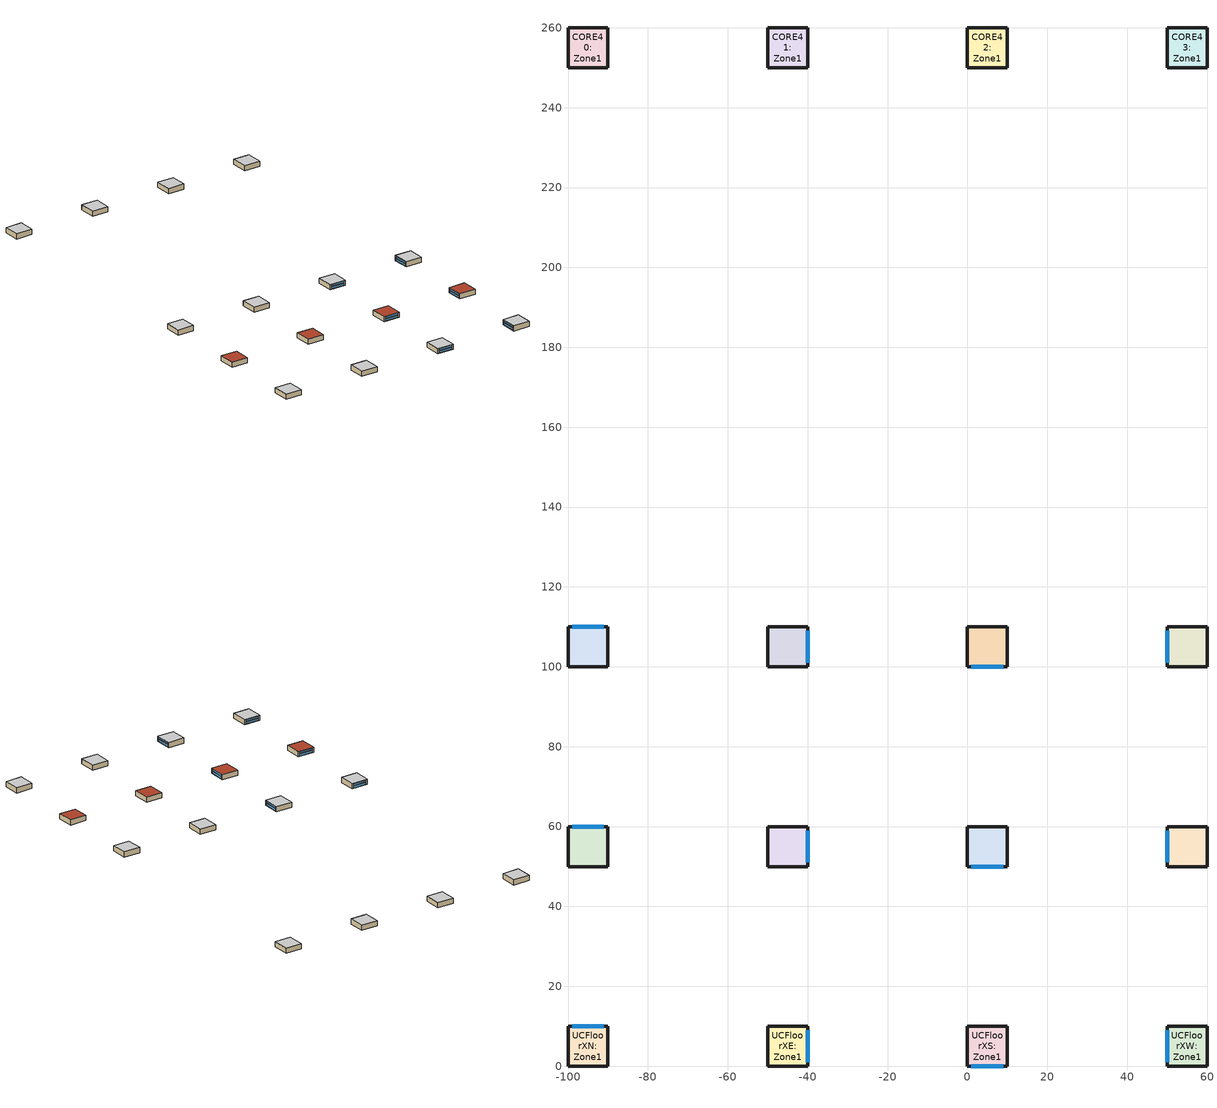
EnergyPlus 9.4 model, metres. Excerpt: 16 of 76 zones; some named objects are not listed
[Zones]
UCFloorXN:Zone1
 floor to CORE28:Zone1 (Baseline Residential - A/B/D: SemiExposed Floor_Reversed_Rev): -90,0 -100,0 -100,10 -90,10 z3
 wall outside (Baseline Residential - A/B: Exterior Wall): -90,0 -90,10 -100,10 -100,0 -90,0 z3:6
 window (Baseline Residential: Exterior Glazing shading=off - 1001): -91,10 -99,10 z4.75:5.75
 window (Baseline Residential: Exterior Glazing shading=schedule - 1002): -91,10 -99,10 z4.5:4.74
 window (Baseline Residential: Exterior Glazing shading=on - 1003): -91,10 -99,10 z3.25:4.5
 ceiling adiabatic (Baseline Residential - Internal Floor_Reversed): -100,0 -90,0 -90,10 -100,10 z6
UCFloorExtRoofXN:Zone1
 floor to CORE4:Zone1 (Baseline Residential - A/B/D: SemiExposed Floor_Reversed_Rev): -90,50 -100,50 -100,60 -90,60 z3
 wall outside (Baseline Residential - A/B: Exterior Wall): -90,50 -90,60 -100,60 -100,50 -90,50 z3:6
 window (Baseline Residential: Exterior Glazing shading=schedule - 1002): -91,60 -99,60 z4.5:4.74
 window (Baseline Residential: Exterior Glazing shading=off - 1004): -91,60 -99,60 z4.75:5.75
 window (Baseline Residential: Exterior Glazing shading=on - 1003): -91,60 -99,60 z3.25:4.5
 roof outside (Baseline Residential - A/B: Exterior Roof): -100,50 -90,50 -90,60 -100,60 z6
UCFloorUCRoofXN:Zone1
 floor to CORE16:Zone1 (Baseline Residential - A/B/D: SemiExposed Floor_Reversed_Rev): -90,100 -100,100 -100,110 -90,110 z3
 wall outside (Baseline Residential - A/B: Exterior Wall): -90,100 -90,110 -100,110 -100,100 -90,100 z3:6
 window (Baseline Residential: Exterior Glazing shading=schedule - 1002): -91,110 -99,110 z4.5:4.74
 window (Baseline Residential: Exterior Glazing shading=off - 1004): -91,110 -99,110 z4.75:5.75
 window (Baseline Residential: Exterior Glazing shading=on - 1003): -91,110 -99,110 z3.25:4.5
 ceiling to CORE36:Zone1 (Baseline Residential - A/B/D: SemiExposed Ceiling): -100,100 -90,100 -90,110 -100,110 z6
CORE40:Zone1
 floor to UCRoofXN:Zone1 (Baseline Residential - A/B/D: SemiExposed Ceiling_Rev): -90,250 -100,250 -100,260 -90,260 z3
 wall outside (Baseline Residential - Unconditioned Exterior Wall): -90,250 -90,260 -100,260 -100,250 -90,250 z3:6
 ceiling adiabatic (Baseline Residential - Internal Floor_Reversed): -100,250 -90,250 -90,260 -100,260 z6
CORE41:Zone1
 floor to UCRoofXE:Zone1 (Baseline Residential - A/B/D: SemiExposed Ceiling_Rev): -40,250 -50,250 -50,260 -40,260 z3
 wall outside (Baseline Residential - Unconditioned Exterior Wall): -40,250 -40,260 -50,260 -50,250 -40,250 z3:6
 ceiling adiabatic (Baseline Residential - Internal Floor_Reversed): -50,250 -40,250 -40,260 -50,260 z6
CORE42:Zone1
 floor to UCRoofXS:Zone1 (Baseline Residential - A/B/D: SemiExposed Ceiling_Rev): 10,250 0,250 0,260 10,260 z3
 wall outside (Baseline Residential - Unconditioned Exterior Wall): 10,250 10,260 0,260 0,250 10,250 z3:6
 ceiling adiabatic (Baseline Residential - Internal Floor_Reversed): 0,250 10,250 10,260 0,260 z6
CORE43:Zone1
 floor to UCRoofXW:Zone1 (Baseline Residential - A/B/D: SemiExposed Ceiling_Rev): 60,250 50,250 50,260 60,260 z3
 wall outside (Baseline Residential - Unconditioned Exterior Wall): 60,250 60,260 50,260 50,250 60,250 z3:6
 ceiling adiabatic (Baseline Residential - Internal Floor_Reversed): 50,250 60,250 60,260 50,260 z6
UCFloorUCRoofXW:Zone1
 floor to CORE19:Zone1 (Baseline Residential - A/B/D: SemiExposed Floor_Reversed_Rev): 60,100 50,100 50,110 60,110 z3
 wall outside (Baseline Residential - A/B: Exterior Wall): 60,100 60,110 50,110 50,100 60,100 z3:6
 window (Baseline Residential: Exterior Glazing shading=off - 1001): 50,109 50,101 z4.75:5.75
 window (Baseline Residential: Exterior Glazing shading=schedule - 1002): 50,109 50,101 z4.5:4.74
 window (Baseline Residential: Exterior Glazing shading=on - 1003): 50,109 50,101 z3.25:4.5
 ceiling to CORE39:Zone1 (Baseline Residential - A/B/D: SemiExposed Ceiling): 50,100 60,100 60,110 50,110 z6
UCFloorUCRoofXS:Zone1
 floor to CORE18:Zone1 (Baseline Residential - A/B/D: SemiExposed Floor_Reversed_Rev): 10,100 0,100 0,110 10,110 z3
 wall outside (Baseline Residential - A/B: Exterior Wall): 10,100 10,110 0,110 0,100 10,100 z3:6
 window (Baseline Residential: Exterior Glazing shading=schedule - 1002): 1,100 9,100 z4.5:4.74
 window (Baseline Residential: Exterior Glazing shading=off - 1004): 1,100 9,100 z4.75:5.75
 window (Baseline Residential: Exterior Glazing shading=on - 1003): 1,100 9,100 z3.25:4.5
 ceiling to CORE38:Zone1 (Baseline Residential - A/B/D: SemiExposed Ceiling): 0,100 10,100 10,110 0,110 z6
UCFloorUCRoofXE:Zone1
 floor to CORE17:Zone1 (Baseline Residential - A/B/D: SemiExposed Floor_Reversed_Rev): -40,100 -50,100 -50,110 -40,110 z3
 wall outside (Baseline Residential - A/B: Exterior Wall): -40,100 -40,110 -50,110 -50,100 -40,100 z3:6
 window (Baseline Residential: Exterior Glazing shading=schedule - 1002): -40,101 -40,109 z4.5:4.74
 window (Baseline Residential: Exterior Glazing shading=off - 1004): -40,101 -40,109 z4.75:5.75
 window (Baseline Residential: Exterior Glazing shading=on - 1003): -40,101 -40,109 z3.25:4.5
 ceiling to CORE37:Zone1 (Baseline Residential - A/B/D: SemiExposed Ceiling): -50,100 -40,100 -40,110 -50,110 z6
UCFloorExtRoofXW:Zone1
 floor to CORE7:Zone1 (Baseline Residential - A/B/D: SemiExposed Floor_Reversed_Rev): 60,50 50,50 50,60 60,60 z3
 wall outside (Baseline Residential - A/B: Exterior Wall): 60,50 60,60 50,60 50,50 60,50 z3:6
 window (Baseline Residential: Exterior Glazing shading=off - 1001): 50,59 50,51 z4.75:5.75
 window (Baseline Residential: Exterior Glazing shading=schedule - 1002): 50,59 50,51 z4.5:4.74
 window (Baseline Residential: Exterior Glazing shading=on - 1003): 50,59 50,51 z3.25:4.5
 roof outside (Baseline Residential - A/B: Exterior Roof): 50,50 60,50 60,60 50,60 z6
UCFloorXW:Zone1
 floor to CORE3:Zone1 (Baseline Residential - A/B/D: SemiExposed Floor_Reversed_Rev): 60,0 50,0 50,10 60,10 z3
 wall outside (Baseline Residential - A/B: Exterior Wall): 60,0 60,10 50,10 50,0 60,0 z3:6
 window (Baseline Residential: Exterior Glazing shading=schedule - 1002): 50,9 50,1 z4.5:4.74
 window (Baseline Residential: Exterior Glazing shading=off - 1004): 50,9 50,1 z4.75:5.75
 window (Baseline Residential: Exterior Glazing shading=on - 1003): 50,9 50,1 z3.25:4.5
 ceiling adiabatic (Baseline Residential - Internal Floor_Reversed): 50,0 60,0 60,10 50,10 z6
UCFloorExtRoofXS:Zone1
 floor to CORE6:Zone1 (Baseline Residential - A/B/D: SemiExposed Floor_Reversed_Rev): 10,50 0,50 0,60 10,60 z3
 wall outside (Baseline Residential - A/B: Exterior Wall): 10,50 10,60 0,60 0,50 10,50 z3:6
 window (Baseline Residential: Exterior Glazing shading=off - 1001): 1,50 9,50 z4.75:5.75
 window (Baseline Residential: Exterior Glazing shading=schedule - 1002): 1,50 9,50 z4.5:4.74
 window (Baseline Residential: Exterior Glazing shading=on - 1003): 1,50 9,50 z3.25:4.5
 roof outside (Baseline Residential - A/B: Exterior Roof): 0,50 10,50 10,60 0,60 z6
UCFloorXS:Zone1
 floor to CORE2:Zone1 (Baseline Residential - A/B/D: SemiExposed Floor_Reversed_Rev): 10,0 0,0 0,10 10,10 z3
 wall outside (Baseline Residential - A/B: Exterior Wall): 10,0 10,10 0,10 0,0 10,0 z3:6
 window (Baseline Residential: Exterior Glazing shading=off - 1001): 1,0 9,0 z4.75:5.75
 window (Baseline Residential: Exterior Glazing shading=schedule - 1002): 1,0 9,0 z4.5:4.74
 window (Baseline Residential: Exterior Glazing shading=on - 1003): 1,0 9,0 z3.25:4.5
 ceiling adiabatic (Baseline Residential - Internal Floor_Reversed): 0,0 10,0 10,10 0,10 z6
UCFloorExtRoofXE:Zone1
 floor to CORE5:Zone1 (Baseline Residential - A/B/D: SemiExposed Floor_Reversed_Rev): -40,50 -50,50 -50,60 -40,60 z3
 wall outside (Baseline Residential - A/B: Exterior Wall): -40,50 -40,60 -50,60 -50,50 -40,50 z3:6
 window (Baseline Residential: Exterior Glazing shading=off - 1001): -40,51 -40,59 z4.75:5.75
 window (Baseline Residential: Exterior Glazing shading=schedule - 1002): -40,51 -40,59 z4.5:4.74
 window (Baseline Residential: Exterior Glazing shading=on - 1003): -40,51 -40,59 z3.25:4.5
 roof outside (Baseline Residential - A/B: Exterior Roof): -50,50 -40,50 -40,60 -50,60 z6
UCFloorXE:Zone1
 floor to CORE1:Zone1 (Baseline Residential - A/B/D: SemiExposed Floor_Reversed_Rev): -40,0 -50,0 -50,10 -40,10 z3
 wall outside (Baseline Residential - A/B: Exterior Wall): -40,0 -40,10 -50,10 -50,0 -40,0 z3:6
 window (Baseline Residential: Exterior Glazing shading=schedule - 1002): -40,1 -40,9 z4.5:4.74
 window (Baseline Residential: Exterior Glazing shading=off - 1004): -40,1 -40,9 z4.75:5.75
 window (Baseline Residential: Exterior Glazing shading=on - 1003): -40,1 -40,9 z3.25:4.5
 ceiling adiabatic (Baseline Residential - Internal Floor_Reversed): -50,0 -40,0 -40,10 -50,10 z6
[Site:Location]
Baseline Residential - B (01-01:31-12)  (01-01:31-12): Latitude=31.23; Longitude=34.78; Time Zone=2; Elevation {m}=280
[Site:GroundTemperature:BuildingSurface]
18, 18, 18, 18, 18, 18, 18, 18, 18, 18, 18, 18
[Site:GroundTemperature:Deep]
14, 14, 14, 14, 14, 14, 14, 14, 14, 14, 14, 14
[Site:GroundTemperature:Shallow]
14, 14, 14, 14, 14, 14, 14, 14, 14, 14, 14, 14
[Site:GroundTemperature:FCfactorMethod]
January FCfactorMethod ground temperature {C}=18.44; Februry FCfactorMethod ground temperature {C}=15.24; March FCfactorMethod ground temperature {C}=13.28; April FCfactorMethod ground temperature {C}=12.69; May FCfactorMethod ground temperature {C}=13.86; June FCfactorMethod ground temperature {C}=16.52; July FCfactorMethod ground temperature {C}=19.81; August FCfactorMethod ground temperature {C}=23.04; September FCfactorMethod ground temperature {C}=25.2; October FCfactorMethod ground temperature {C}=25.71; November FCfactorMethod ground temperature {C}=24.46; December FCfactorMethod ground temperature {C}=21.85
[Site:GroundReflectance]
0.2, 0.2, 0.2, 0.2, 0.2, 0.2, 0.2, 0.2, 0.2, 0.2, 0.2, 0.2
[Site:GroundReflectance:SnowModifier]
2, 2
[Building]
Building: North Axis=0; Terrain=Suburbs; Loads Convergence Tolerance=.04; Temperature Convergence Tolerance=.4; Solar Distribution=FullExterior; Maximum number of warmup days=25; Minimum number of warmup days=6
[Construction]
Baseline Residential - Internal Floor_Reversed: Ceramic - 1045_.02, Plaster - 1045_.02, Concrete - 1045_.15, Gypsum Board_.02
Baseline Residential - A/B: Exterior Wall: Concrete - 1045 - ext wall solarA= 0.7_.2, Baseline Residential - Interior Insulation_.02
Baseline Residential - Internal Partitions: Plaster - 1045_.015, Concrete Block_.1, Plaster - 1045_.015
Baseline Residential - A/B: Exterior Roof: light Concrete - 1045 - ext roof solarA=0.45_.05, polystiran - 1045_.023, Concrete - 1045_.14, Plaster - 1045_.015
Baseline Residential - A/B/D: SemiExposed Ceiling: Ceramic - 1045_.015, Plaster - 1045_.02, Sand - 1045_.1, polystiran - 1045_.0156, Concrete - 1045_.2
Baseline Residential - A/B/D: SemiExposed Ceiling_Rev: Concrete - 1045_.2, polystiran - 1045_.0156, Sand - 1045_.1, Plaster - 1045_.02, Ceramic - 1045_.015
Baseline Residential - Unconditioned Exterior Wall: Concrete - 1045_.2
Baseline Residential - A/B/D: SemiExposed Floor_Reversed_Rev: light Concrete - 1045_.2, polystiran - 1045_.0073, Sand - 1045_.1, Plaster - 1045_.02, Ceramic - 1045_.015
Baseline Residential: Exterior Glazing shading=off - 1001: Simple Baseline Residential: Exterior Glazing shading=off - 1001
Baseline Residential: Exterior Glazing shading=schedule - 1002: Simple Baseline Residential: Exterior Glazing shading=schedule - 1002
Baseline Residential: Exterior Glazing shading=schedule - 2002: 30000, Simple Baseline Residential: Exterior Glazing shading=schedule - 1002
Baseline Residential: Exterior Glazing shading=on - 1003: Simple Baseline Residential: Exterior Glazing shading=on - 1003
Baseline Residential: Exterior Glazing shading=on - 2003: 30000, Simple Baseline Residential: Exterior Glazing shading=on - 1003
Baseline Residential: Exterior Glazing shading=off - 1004: Simple Baseline Residential: Exterior Glazing shading=off - 1004
[WindowMaterial:Shade]
30000: Solar transmittance=0; Solar reflectance=.5; Visible transmittance=0; Visible reflectance=.5; IR Thermal emissivity=.9; IR Thermal transmittance=0; Thickness {m}=.005; Conductivity {W/m-K}=.1; Shade-to-glass distance=.05; Shade top opening multiplier=0; Shade bottom opening multiplier=0; Shade left-side opening multiplier=0; Shade right-side opening multiplier=0; Air-flow permeability=0
[Material] Roughness=Rough; Thermal Emittance=.9
Name | Thickness {m} | Conductivity {w/m-K} | Density {kg/m3} | Specific Heat {J/kg-K} | Solar Absorptance | Visible Absorptance
light Concrete - 1045_.2 | .2 | 1 | 1600 | 1000 | .6 | .6
Sand - 1045_.1 | .1 | 2 | 2200 | 1180 | .6 | .6
Plaster - 1045_.02 | .02 | 1 | 1800 | 1000 | .5 | .5
Ceramic - 1045_.015 | .015 | 1.3 | 2300 | 840 | .3 | .7
Ceramic - 1045_.02 | .02 | 1.3 | 2300 | 840 | .3 | .7
Concrete - 1045_.15 | .15 | 2 | 2400 | 1000 | .6 | .6
Gypsum Board_.02 | .02 | .25 | 800 | 1000 | .6 | .6
Concrete - 1045 - ext wall solarA= 0.7_.2 | .2 | 2 | 2400 | 1000 | .7 | .7
Baseline Residential - Interior Insulation_.02 | .02 | .04 | 12 | 840 | .7 | .7
Plaster - 1045_.015 | .015 | 1 | 1800 | 1000 | .5 | .5
Concrete Block_.1 | .1 | .5 | 1200 | 1000 | .6 | .6
light Concrete - 1045 - ext roof solarA=0.45_.05 | .05 | 1 | 1600 | 1000 | .45 | .45
polystiran - 1045_.023 | .023 | .034 | 30 | 1450 | .7 | .7
Concrete - 1045_.14 | .14 | 2 | 2400 | 1000 | .6 | .6
polystiran - 1045_.0156 | .0156 | .034 | 30 | 1450 | .7 | .7
Concrete - 1045_.2 | .2 | 2 | 2400 | 1000 | .6 | .6
polystiran - 1045_.0073 | .0073 | .034 | 30 | 1450 | .7 | .7
[WindowMaterial:SimpleGlazingSystem] U-value W/m2/K=5.8; Solar Heat Gain Coefficient=.7; Visible Transmittance=.66
Simple Baseline Residential: Exterior Glazing shading=off - 1001; Simple Baseline Residential: Exterior Glazing shading=schedule - 1002; Simple Baseline Residential: Exterior Glazing shading=on - 1003; Simple Baseline Residential: Exterior Glazing shading=off - 1004
[WindowShadingControl] Shading type=ExteriorShade; Glare control is active=No; Type of slat angle control=ScheduledSlatAngle; Slat angle schedule=Slat angle control; Setpoint 2=0; Multiple Surface Control Type=Group
Name | Zone | Name of glazed construction with shading | Shading control type | Schedule | Shading control is scheduled | Fenestration Surface 1
131002 | UCFloorXN:Zone1 | Baseline Residential: Exterior Glazing shading=schedule - 2002 | OnIfScheduleAllows | Baseline Residential Exterior Shading Schedule - A/B | Yes | UCFloorXN:Zone1_Wall_3_0_0_1_0_1_Win
141002 | UCFloorExtRoofXN:Zone1 | Baseline Residential: Exterior Glazing shading=schedule - 2002 | OnIfScheduleAllows | Baseline Residential Exterior Shading Schedule - A/B | Yes | UCFloorExtRoofXN:Zone1_Wall_3_0_0_0_0_2_Win
151002 | UCFloorUCRoofXN:Zone1 | Baseline Residential: Exterior Glazing shading=schedule - 2002 | OnIfScheduleAllows | Baseline Residential Exterior Shading Schedule - A/B | Yes | UCFloorUCRoofXN:Zone1_Wall_3_0_0_0_0_2_Win
281002 | UCFloorUCRoofXW:Zone1 | Baseline Residential: Exterior Glazing shading=schedule - 2002 | OnIfScheduleAllows | Baseline Residential Exterior Shading Schedule - A/B | Yes | UCFloorUCRoofXW:Zone1_Wall_4_0_0_1_0_1_Win
291002 | UCFloorUCRoofXS:Zone1 | Baseline Residential: Exterior Glazing shading=schedule - 2002 | OnIfScheduleAllows | Baseline Residential Exterior Shading Schedule - A/B | Yes | UCFloorUCRoofXS:Zone1_Wall_5_0_0_0_0_2_Win
301002 | UCFloorUCRoofXE:Zone1 | Baseline Residential: Exterior Glazing shading=schedule - 2002 | OnIfScheduleAllows | Baseline Residential Exterior Shading Schedule - A/B | Yes | UCFloorUCRoofXE:Zone1_Wall_2_0_0_0_0_2_Win
311002 | UCFloorExtRoofXW:Zone1 | Baseline Residential: Exterior Glazing shading=schedule - 2002 | OnIfScheduleAllows | Baseline Residential Exterior Shading Schedule - A/B | Yes | UCFloorExtRoofXW:Zone1_Wall_4_0_0_1_0_1_Win
321002 | UCFloorXW:Zone1 | Baseline Residential: Exterior Glazing shading=schedule - 2002 | OnIfScheduleAllows | Baseline Residential Exterior Shading Schedule - A/B | Yes | UCFloorXW:Zone1_Wall_4_0_0_0_0_2_Win
331002 | UCFloorExtRoofXS:Zone1 | Baseline Residential: Exterior Glazing shading=schedule - 2002 | OnIfScheduleAllows | Baseline Residential Exterior Shading Schedule - A/B | Yes | UCFloorExtRoofXS:Zone1_Wall_5_0_0_1_0_1_Win
341002 | UCFloorXS:Zone1 | Baseline Residential: Exterior Glazing shading=schedule - 2002 | OnIfScheduleAllows | Baseline Residential Exterior Shading Schedule - A/B | Yes | UCFloorXS:Zone1_Wall_5_0_0_1_0_1_Win
351002 | UCFloorExtRoofXE:Zone1 | Baseline Residential: Exterior Glazing shading=schedule - 2002 | OnIfScheduleAllows | Baseline Residential Exterior Shading Schedule - A/B | Yes | UCFloorExtRoofXE:Zone1_Wall_2_0_0_1_0_1_Win
361002 | UCFloorXE:Zone1 | Baseline Residential: Exterior Glazing shading=schedule - 2002 | OnIfScheduleAllows | Baseline Residential Exterior Shading Schedule - A/B | Yes | UCFloorXE:Zone1_Wall_2_0_0_0_0_2_Win
131003 | UCFloorXN:Zone1 | Baseline Residential: Exterior Glazing shading=on - 2003 | AlwaysOn |  | No | UCFloorXN:Zone1_Wall_3_0_0_2_0_0_Win
141003 | UCFloorExtRoofXN:Zone1 | Baseline Residential: Exterior Glazing shading=on - 2003 | AlwaysOn |  | No | UCFloorExtRoofXN:Zone1_Wall_3_0_0_2_0_0_Win
151003 | UCFloorUCRoofXN:Zone1 | Baseline Residential: Exterior Glazing shading=on - 2003 | AlwaysOn |  | No | UCFloorUCRoofXN:Zone1_Wall_3_0_0_2_0_0_Win
281003 | UCFloorUCRoofXW:Zone1 | Baseline Residential: Exterior Glazing shading=on - 2003 | AlwaysOn |  | No | UCFloorUCRoofXW:Zone1_Wall_4_0_0_2_0_0_Win
291003 | UCFloorUCRoofXS:Zone1 | Baseline Residential: Exterior Glazing shading=on - 2003 | AlwaysOn |  | No | UCFloorUCRoofXS:Zone1_Wall_5_0_0_2_0_0_Win
301003 | UCFloorUCRoofXE:Zone1 | Baseline Residential: Exterior Glazing shading=on - 2003 | AlwaysOn |  | No | UCFloorUCRoofXE:Zone1_Wall_2_0_0_2_0_0_Win
311003 | UCFloorExtRoofXW:Zone1 | Baseline Residential: Exterior Glazing shading=on - 2003 | AlwaysOn |  | No | UCFloorExtRoofXW:Zone1_Wall_4_0_0_2_0_0_Win
321003 | UCFloorXW:Zone1 | Baseline Residential: Exterior Glazing shading=on - 2003 | AlwaysOn |  | No | UCFloorXW:Zone1_Wall_4_0_0_2_0_0_Win
331003 | UCFloorExtRoofXS:Zone1 | Baseline Residential: Exterior Glazing shading=on - 2003 | AlwaysOn |  | No | UCFloorExtRoofXS:Zone1_Wall_5_0_0_2_0_0_Win
341003 | UCFloorXS:Zone1 | Baseline Residential: Exterior Glazing shading=on - 2003 | AlwaysOn |  | No | UCFloorXS:Zone1_Wall_5_0_0_2_0_0_Win
351003 | UCFloorExtRoofXE:Zone1 | Baseline Residential: Exterior Glazing shading=on - 2003 | AlwaysOn |  | No | UCFloorExtRoofXE:Zone1_Wall_2_0_0_2_0_0_Win
361003 | UCFloorXE:Zone1 | Baseline Residential: Exterior Glazing shading=on - 2003 | AlwaysOn |  | No | UCFloorXE:Zone1_Wall_2_0_0_2_0_0_Win
[Zone] Relative North (to building)=0; Zone Type=1; Zone multiplier=1; Zone volume=300; Floor Area=100; Zone inside convection algorithm=TARP
Name | Part Of Total Floor Area
UCFloorXN:Zone1; UCFloorExtRoofXN:Zone1; UCFloorUCRoofXN:Zone1; UCFloorUCRoofXW:Zone1; UCFloorUCRoofXS:Zone1; UCFloorUCRoofXE:Zone1; UCFloorExtRoofXW:Zone1; UCFloorXW:Zone1; UCFloorExtRoofXS:Zone1; UCFloorXS:Zone1; UCFloorExtRoofXE:Zone1; UCFloorXE:Zone1 | Yes
CORE40:Zone1; CORE41:Zone1; CORE42:Zone1; CORE43:Zone1 | No
[PEOPLE] Number of People SCHEDULE=Baseline Residential Occupancy Schedule; Number of People Calculation Method=People/Area; People per Zone Floor Area=.04; radiant fraction=.3; User Specified Sensible Fraction=AutoCalculate; CO2 generation rate per unit of activity level (units m3/s-W=3.82e-08; Enable ASHRAE 55 comfort warnings=No; MRT Calculation Type=ZoneAveraged; Work Efficiency SCHEDULE Name (0.0-1.0,real)=Work efficiency; Clothing Insulation Calculation Method=ClothingInsulationSchedule; Air Velocity SCHEDULE Name (units m/s, real)=Default Air Velocity for Comfort Calculations
Name | Zone | Activity level SCHEDULE Name (units W/person, real) | Clothing Insulation SCHEDULE Name (real)
People UCFloorXN:Zone1 | UCFloorXN:Zone1 | Activity Schedule 13127 | Clothing Schedule 13127
People UCFloorExtRoofXN:Zone1 | UCFloorExtRoofXN:Zone1 | Activity Schedule 13159 | Clothing Schedule 13159
People UCFloorUCRoofXN:Zone1 | UCFloorUCRoofXN:Zone1 | Activity Schedule 13191 | Clothing Schedule 13191
People UCFloorUCRoofXW:Zone1 | UCFloorUCRoofXW:Zone1 | Activity Schedule 13495 | Clothing Schedule 13495
People UCFloorUCRoofXS:Zone1 | UCFloorUCRoofXS:Zone1 | Activity Schedule 13543 | Clothing Schedule 13543
People UCFloorUCRoofXE:Zone1 | UCFloorUCRoofXE:Zone1 | Activity Schedule 13591 | Clothing Schedule 13591
People UCFloorExtRoofXW:Zone1 | UCFloorExtRoofXW:Zone1 | Activity Schedule 13639 | Clothing Schedule 13639
People UCFloorXW:Zone1 | UCFloorXW:Zone1 | Activity Schedule 13671 | Clothing Schedule 13671
People UCFloorExtRoofXS:Zone1 | UCFloorExtRoofXS:Zone1 | Activity Schedule 13703 | Clothing Schedule 13703
People UCFloorXS:Zone1 | UCFloorXS:Zone1 | Activity Schedule 13735 | Clothing Schedule 13735
People UCFloorExtRoofXE:Zone1 | UCFloorExtRoofXE:Zone1 | Activity Schedule 13767 | Clothing Schedule 13767
People UCFloorXE:Zone1 | UCFloorXE:Zone1 | Activity Schedule 13799 | Clothing Schedule 13799
[Lights] Lighting SCHEDULE=Baseline Residential Lighting Schedule; Design Level calculation method=Watts/Area; Watts per Zone Area {W/m2}=5; Return Air Fraction=0; Radiant fraction=.72; Fraction Visible=.18; Fraction Replaceable=1
Name | Zone | LightsEndUseKey
UCFloorXN:Zone1 General lighting | UCFloorXN:Zone1 | ELECTRIC EQUIPMENT#UCFloorXN:Zone1#GeneralLights
UCFloorExtRoofXN:Zone1 General lighting | UCFloorExtRoofXN:Zone1 | ELECTRIC EQUIPMENT#UCFloorExtRoofXN:Zone1#GeneralLights
UCFloorUCRoofXN:Zone1 General lighting | UCFloorUCRoofXN:Zone1 | ELECTRIC EQUIPMENT#UCFloorUCRoofXN:Zone1#GeneralLights
UCFloorUCRoofXW:Zone1 General lighting | UCFloorUCRoofXW:Zone1 | ELECTRIC EQUIPMENT#UCFloorUCRoofXW:Zone1#GeneralLights
UCFloorUCRoofXS:Zone1 General lighting | UCFloorUCRoofXS:Zone1 | ELECTRIC EQUIPMENT#UCFloorUCRoofXS:Zone1#GeneralLights
UCFloorUCRoofXE:Zone1 General lighting | UCFloorUCRoofXE:Zone1 | ELECTRIC EQUIPMENT#UCFloorUCRoofXE:Zone1#GeneralLights
UCFloorExtRoofXW:Zone1 General lighting | UCFloorExtRoofXW:Zone1 | ELECTRIC EQUIPMENT#UCFloorExtRoofXW:Zone1#GeneralLights
UCFloorXW:Zone1 General lighting | UCFloorXW:Zone1 | ELECTRIC EQUIPMENT#UCFloorXW:Zone1#GeneralLights
UCFloorExtRoofXS:Zone1 General lighting | UCFloorExtRoofXS:Zone1 | ELECTRIC EQUIPMENT#UCFloorExtRoofXS:Zone1#GeneralLights
UCFloorXS:Zone1 General lighting | UCFloorXS:Zone1 | ELECTRIC EQUIPMENT#UCFloorXS:Zone1#GeneralLights
UCFloorExtRoofXE:Zone1 General lighting | UCFloorExtRoofXE:Zone1 | ELECTRIC EQUIPMENT#UCFloorExtRoofXE:Zone1#GeneralLights
UCFloorXE:Zone1 General lighting | UCFloorXE:Zone1 | ELECTRIC EQUIPMENT#UCFloorXE:Zone1#GeneralLights
[OtherEquipment] Fuel Type=Electricity; Design Level calculation method=Watts/Area; Latent fraction=0; Radiant fraction=.2; Fraction Lost=0; Carbon Dioxide Generation Rate=0; End-use category=General
Name | Zone | Equipment SCHEDULE | Watts per Zone Area {watts/m2}
UCFloorXN:Zone1 Miscellaneous gain | UCFloorXN:Zone1 | Baseline Residential Non Fixed Equipment Schedule | 8
UCFloorXN:Zone1 Equipment gain | UCFloorXN:Zone1 | Baseline Residential Equipment Schedule | 1
UCFloorExtRoofXN:Zone1 Miscellaneous gain | UCFloorExtRoofXN:Zone1 | Baseline Residential Non Fixed Equipment Schedule | 8
UCFloorExtRoofXN:Zone1 Equipment gain | UCFloorExtRoofXN:Zone1 | Baseline Residential Equipment Schedule | 1
UCFloorUCRoofXN:Zone1 Miscellaneous gain | UCFloorUCRoofXN:Zone1 | Baseline Residential Non Fixed Equipment Schedule | 8
UCFloorUCRoofXN:Zone1 Equipment gain | UCFloorUCRoofXN:Zone1 | Baseline Residential Equipment Schedule | 1
UCFloorUCRoofXW:Zone1 Miscellaneous gain | UCFloorUCRoofXW:Zone1 | Baseline Residential Non Fixed Equipment Schedule | 8
UCFloorUCRoofXW:Zone1 Equipment gain | UCFloorUCRoofXW:Zone1 | Baseline Residential Equipment Schedule | 1
UCFloorUCRoofXS:Zone1 Miscellaneous gain | UCFloorUCRoofXS:Zone1 | Baseline Residential Non Fixed Equipment Schedule | 8
UCFloorUCRoofXS:Zone1 Equipment gain | UCFloorUCRoofXS:Zone1 | Baseline Residential Equipment Schedule | 1
UCFloorUCRoofXE:Zone1 Miscellaneous gain | UCFloorUCRoofXE:Zone1 | Baseline Residential Non Fixed Equipment Schedule | 8
UCFloorUCRoofXE:Zone1 Equipment gain | UCFloorUCRoofXE:Zone1 | Baseline Residential Equipment Schedule | 1
UCFloorExtRoofXW:Zone1 Miscellaneous gain | UCFloorExtRoofXW:Zone1 | Baseline Residential Non Fixed Equipment Schedule | 8
UCFloorExtRoofXW:Zone1 Equipment gain | UCFloorExtRoofXW:Zone1 | Baseline Residential Equipment Schedule | 1
UCFloorXW:Zone1 Miscellaneous gain | UCFloorXW:Zone1 | Baseline Residential Non Fixed Equipment Schedule | 8
UCFloorXW:Zone1 Equipment gain | UCFloorXW:Zone1 | Baseline Residential Equipment Schedule | 1
UCFloorExtRoofXS:Zone1 Miscellaneous gain | UCFloorExtRoofXS:Zone1 | Baseline Residential Non Fixed Equipment Schedule | 8
UCFloorExtRoofXS:Zone1 Equipment gain | UCFloorExtRoofXS:Zone1 | Baseline Residential Equipment Schedule | 1
UCFloorXS:Zone1 Miscellaneous gain | UCFloorXS:Zone1 | Baseline Residential Non Fixed Equipment Schedule | 8
UCFloorXS:Zone1 Equipment gain | UCFloorXS:Zone1 | Baseline Residential Equipment Schedule | 1
UCFloorExtRoofXE:Zone1 Miscellaneous gain | UCFloorExtRoofXE:Zone1 | Baseline Residential Non Fixed Equipment Schedule | 8
UCFloorExtRoofXE:Zone1 Equipment gain | UCFloorExtRoofXE:Zone1 | Baseline Residential Equipment Schedule | 1
UCFloorXE:Zone1 Miscellaneous gain | UCFloorXE:Zone1 | Baseline Residential Non Fixed Equipment Schedule | 8
UCFloorXE:Zone1 Equipment gain | UCFloorXE:Zone1 | Baseline Residential Equipment Schedule | 1
[ZoneInfiltration:DesignFlowRate] Infiltration SCHEDULE=On 24/7; Design Volume Flow Rate calculation method=Flow/zone; Design Volume Flow Rate (m3/s)=.083333; Constant Term Coefficient=1; Temperature Term Coefficient=0; Velocity Term Coefficient=0; Velocity Squared Term Coefficient=0
Name | Zone
UCFloorXN:Zone1 Infiltration | UCFloorXN:Zone1
UCFloorExtRoofXN:Zone1 Infiltration | UCFloorExtRoofXN:Zone1
UCFloorUCRoofXN:Zone1 Infiltration | UCFloorUCRoofXN:Zone1
UCFloorUCRoofXW:Zone1 Infiltration | UCFloorUCRoofXW:Zone1
UCFloorUCRoofXS:Zone1 Infiltration | UCFloorUCRoofXS:Zone1
UCFloorUCRoofXE:Zone1 Infiltration | UCFloorUCRoofXE:Zone1
UCFloorExtRoofXW:Zone1 Infiltration | UCFloorExtRoofXW:Zone1
UCFloorXW:Zone1 Infiltration | UCFloorXW:Zone1
UCFloorExtRoofXS:Zone1 Infiltration | UCFloorExtRoofXS:Zone1
UCFloorXS:Zone1 Infiltration | UCFloorXS:Zone1
UCFloorExtRoofXE:Zone1 Infiltration | UCFloorExtRoofXE:Zone1
UCFloorXE:Zone1 Infiltration | UCFloorXE:Zone1
CORE40:Zone1 Infiltration | CORE40:Zone1
CORE41:Zone1 Infiltration | CORE41:Zone1
CORE42:Zone1 Infiltration | CORE42:Zone1
CORE43:Zone1 Infiltration | CORE43:Zone1
[InternalMass] Construction=Baseline Residential - Internal Partitions; Total area exposed to Zone {m2}=150
Name | Name of Associated Thermal Zone
UCFloorXN:Zone1 Internal mass | UCFloorXN:Zone1
UCFloorExtRoofXN:Zone1 Internal mass | UCFloorExtRoofXN:Zone1
UCFloorUCRoofXN:Zone1 Internal mass | UCFloorUCRoofXN:Zone1
UCFloorUCRoofXW:Zone1 Internal mass | UCFloorUCRoofXW:Zone1
UCFloorUCRoofXS:Zone1 Internal mass | UCFloorUCRoofXS:Zone1
UCFloorUCRoofXE:Zone1 Internal mass | UCFloorUCRoofXE:Zone1
UCFloorExtRoofXW:Zone1 Internal mass | UCFloorExtRoofXW:Zone1
UCFloorXW:Zone1 Internal mass | UCFloorXW:Zone1
UCFloorExtRoofXS:Zone1 Internal mass | UCFloorExtRoofXS:Zone1
UCFloorXS:Zone1 Internal mass | UCFloorXS:Zone1
UCFloorExtRoofXE:Zone1 Internal mass | UCFloorExtRoofXE:Zone1
UCFloorXE:Zone1 Internal mass | UCFloorXE:Zone1
[ZoneControl:Thermostat]
UCFloorXN:Zone1 Thermostat: UCFloorXN:Zone1, Zone Control Type Sched, ThermostatSetpoint:DualSetpoint, Dual Setpoint - Zone UCFloorXN:Zone1
UCFloorExtRoofXN:Zone1 Thermostat: UCFloorExtRoofXN:Zone1, Zone Control Type Sched, ThermostatSetpoint:DualSetpoint, Dual Setpoint - Zone UCFloorExtRoofXN:Zone1
UCFloorUCRoofXN:Zone1 Thermostat: UCFloorUCRoofXN:Zone1, Zone Control Type Sched, ThermostatSetpoint:DualSetpoint, Dual Setpoint - Zone UCFloorUCRoofXN:Zone1
UCFloorUCRoofXW:Zone1 Thermostat: UCFloorUCRoofXW:Zone1, Zone Control Type Sched, ThermostatSetpoint:DualSetpoint, Dual Setpoint - Zone UCFloorUCRoofXW:Zone1
UCFloorUCRoofXS:Zone1 Thermostat: UCFloorUCRoofXS:Zone1, Zone Control Type Sched, ThermostatSetpoint:DualSetpoint, Dual Setpoint - Zone UCFloorUCRoofXS:Zone1
UCFloorUCRoofXE:Zone1 Thermostat: UCFloorUCRoofXE:Zone1, Zone Control Type Sched, ThermostatSetpoint:DualSetpoint, Dual Setpoint - Zone UCFloorUCRoofXE:Zone1
UCFloorExtRoofXW:Zone1 Thermostat: UCFloorExtRoofXW:Zone1, Zone Control Type Sched, ThermostatSetpoint:DualSetpoint, Dual Setpoint - Zone UCFloorExtRoofXW:Zone1
UCFloorXW:Zone1 Thermostat: UCFloorXW:Zone1, Zone Control Type Sched, ThermostatSetpoint:DualSetpoint, Dual Setpoint - Zone UCFloorXW:Zone1
UCFloorExtRoofXS:Zone1 Thermostat: UCFloorExtRoofXS:Zone1, Zone Control Type Sched, ThermostatSetpoint:DualSetpoint, Dual Setpoint - Zone UCFloorExtRoofXS:Zone1
UCFloorXS:Zone1 Thermostat: UCFloorXS:Zone1, Zone Control Type Sched, ThermostatSetpoint:DualSetpoint, Dual Setpoint - Zone UCFloorXS:Zone1
UCFloorExtRoofXE:Zone1 Thermostat: UCFloorExtRoofXE:Zone1, Zone Control Type Sched, ThermostatSetpoint:DualSetpoint, Dual Setpoint - Zone UCFloorExtRoofXE:Zone1
UCFloorXE:Zone1 Thermostat: UCFloorXE:Zone1, Zone Control Type Sched, ThermostatSetpoint:DualSetpoint, Dual Setpoint - Zone UCFloorXE:Zone1
[ThermostatSetpoint:DualSetpoint]
Dual Setpoint - Zone UCFloorXN:Zone1: UCFloorXN:Zone1 Heating Setpoint Schedule, UCFloorXN:Zone1 Cooling SP Sch
Dual Setpoint - Zone UCFloorExtRoofXN:Zone1: UCFloorExtRoofXN:Zone1 Heating Setpoint Schedule, UCFloorExtRoofXN:Zone1 Cooling SP Sch
Dual Setpoint - Zone UCFloorUCRoofXN:Zone1: UCFloorUCRoofXN:Zone1 Heating Setpoint Schedule, UCFloorUCRoofXN:Zone1 Cooling SP Sch
Dual Setpoint - Zone UCFloorUCRoofXW:Zone1: UCFloorUCRoofXW:Zone1 Heating Setpoint Schedule, UCFloorUCRoofXW:Zone1 Cooling SP Sch
Dual Setpoint - Zone UCFloorUCRoofXS:Zone1: UCFloorUCRoofXS:Zone1 Heating Setpoint Schedule, UCFloorUCRoofXS:Zone1 Cooling SP Sch
Dual Setpoint - Zone UCFloorUCRoofXE:Zone1: UCFloorUCRoofXE:Zone1 Heating Setpoint Schedule, UCFloorUCRoofXE:Zone1 Cooling SP Sch
Dual Setpoint - Zone UCFloorExtRoofXW:Zone1: UCFloorExtRoofXW:Zone1 Heating Setpoint Schedule, UCFloorExtRoofXW:Zone1 Cooling SP Sch
Dual Setpoint - Zone UCFloorXW:Zone1: UCFloorXW:Zone1 Heating Setpoint Schedule, UCFloorXW:Zone1 Cooling SP Sch
Dual Setpoint - Zone UCFloorExtRoofXS:Zone1: UCFloorExtRoofXS:Zone1 Heating Setpoint Schedule, UCFloorExtRoofXS:Zone1 Cooling SP Sch
Dual Setpoint - Zone UCFloorXS:Zone1: UCFloorXS:Zone1 Heating Setpoint Schedule, UCFloorXS:Zone1 Cooling SP Sch
Dual Setpoint - Zone UCFloorExtRoofXE:Zone1: UCFloorExtRoofXE:Zone1 Heating Setpoint Schedule, UCFloorExtRoofXE:Zone1 Cooling SP Sch
Dual Setpoint - Zone UCFloorXE:Zone1: UCFloorXE:Zone1 Heating Setpoint Schedule, UCFloorXE:Zone1 Cooling SP Sch
[Zone equipment]
UCFloorXN:Zone1: UCFloorXN:Zone1 Ideal Loads Air
UCFloorExtRoofXN:Zone1: UCFloorExtRoofXN:Zone1 Ideal Loads Air
UCFloorUCRoofXN:Zone1: UCFloorUCRoofXN:Zone1 Ideal Loads Air
UCFloorUCRoofXW:Zone1: UCFloorUCRoofXW:Zone1 Ideal Loads Air
UCFloorUCRoofXS:Zone1: UCFloorUCRoofXS:Zone1 Ideal Loads Air
UCFloorUCRoofXE:Zone1: UCFloorUCRoofXE:Zone1 Ideal Loads Air
UCFloorExtRoofXW:Zone1: UCFloorExtRoofXW:Zone1 Ideal Loads Air
UCFloorXW:Zone1: UCFloorXW:Zone1 Ideal Loads Air
UCFloorExtRoofXS:Zone1: UCFloorExtRoofXS:Zone1 Ideal Loads Air
UCFloorXS:Zone1: UCFloorXS:Zone1 Ideal Loads Air
UCFloorExtRoofXE:Zone1: UCFloorExtRoofXE:Zone1 Ideal Loads Air
UCFloorXE:Zone1: UCFloorXE:Zone1 Ideal Loads Air
[Schedule:Compact]
Work efficiency: Any Number, Through: 12/31, For: AllDays, Until: 24:00, 0
On 24/7: Any Number, Through: 12/31, For: AllDays, Until: 24:00, 1
Slat angle control: Any Number, Through: 12/31, For: AllDays, Until: 24:00, 45
Default Air Velocity for Comfort Calculations: Any Number, Through: 12/31, For: AllDays, Until: 24:00, 0.137
Baseline Residential Lighting Schedule: Fraction, Through: 31 Dec, For: AllDays, Until: 17:00, 0, Until: 24:00, 1
Baseline Residential Occupancy Schedule: Fraction, Through: 31 Dec, For: Alldays, Until: 08:00, 0.64, Until: 16:00, 0, Until: 24:00, 1
Baseline Residential Equipment Schedule: Fraction, Through: 31 Dec, For: AllDays, Until: 24:00, 1
Baseline Residential Non Fixed Equipment Schedule: Fraction, Through: 31 Dec, For: AllDays, Until: 16:00, 0, Until: 24:00, 1
Baseline Residential Exterior Shading Schedule - A/B: Fraction, Through: 31 March, For: AllDays, Until: 24:00, 0, Through: 30 November, For: AllDays, Until: 24:00, 1, Through: 31 December, For: AllDays, Until: 24:00, 0
Activity Schedule 13127; Activity Schedule 13159; Activity Schedule 13191; Activity Schedule 13495; Activity Schedule 13543; Activity Schedule 13591; Activity Schedule 13639; Activity Schedule 13671; Activity Schedule 13703; Activity Schedule 13735; Activity Schedule 13767; Activity Schedule 13799: Any Number, Through: 12/31, For: AllDays, Until: 24:00, 125
Clothing Schedule 13127; Clothing Schedule 13159; Clothing Schedule 13191; Clothing Schedule 13495; Clothing Schedule 13543; Clothing Schedule 13591; Clothing Schedule 13639; Clothing Schedule 13671; Clothing Schedule 13703; Clothing Schedule 13735; Clothing Schedule 13767; Clothing Schedule 13799: Any Number, Through: 4/1, For: AllDays, Until: 24:00, 1, Through: 9/30, For: AllDays, Until: 24:00, .5, Through: 12/31, For: AllDays, Until: 24:00, 1
UCFloorXN:Zone1 Heating Setpoint Schedule; UCFloorExtRoofXN:Zone1 Heating Setpoint Schedule; UCFloorUCRoofXN:Zone1 Heating Setpoint Schedule; UCFloorUCRoofXW:Zone1 Heating Setpoint Schedule; UCFloorUCRoofXS:Zone1 Heating Setpoint Schedule; UCFloorUCRoofXE:Zone1 Heating Setpoint Schedule; UCFloorExtRoofXW:Zone1 Heating Setpoint Schedule; UCFloorXW:Zone1 Heating Setpoint Schedule; UCFloorExtRoofXS:Zone1 Heating Setpoint Schedule; UCFloorXS:Zone1 Heating Setpoint Schedule; UCFloorExtRoofXE:Zone1 Heating Setpoint Schedule; UCFloorXE:Zone1 Heating Setpoint Schedule: Temperature, Through: 31 March, For: AllDays, Until: 24:00, 20, Through: 30 November, For: AllDays, Until: 24:00, -50, Through: 31 December, For: AllDays, Until: 24:00, 20
UCFloorXN:Zone1 Cooling SP Sch; UCFloorExtRoofXN:Zone1 Cooling SP Sch; UCFloorUCRoofXN:Zone1 Cooling SP Sch; UCFloorUCRoofXW:Zone1 Cooling SP Sch; UCFloorUCRoofXS:Zone1 Cooling SP Sch; UCFloorUCRoofXE:Zone1 Cooling SP Sch; UCFloorExtRoofXW:Zone1 Cooling SP Sch; UCFloorXW:Zone1 Cooling SP Sch; UCFloorExtRoofXS:Zone1 Cooling SP Sch; UCFloorXS:Zone1 Cooling SP Sch; UCFloorExtRoofXE:Zone1 Cooling SP Sch; UCFloorXE:Zone1 Cooling SP Sch: Temperature, Through: 31 March, For: AllDays, Until: 24:00, 100, Through: 30 November, For: AllDays, Until: 24:00, 24, Through: 31 December, For: AllDays, Until: 24:00, 100
[Schedule:Day:Hourly]
Summer Control Type Day Sch; Winter Control Type Day Sch: Control Type, 4, 4, 4, 4, 4, 4, 4, 4, 4, 4, 4, 4, 4, 4, 4, 4, 4, 4, 4, 4, 4, 4, 4, 4
[Schedule:Week:Daily]
Summer Control Type Week Sch: Summer Control Type Day Sch, Summer Control Type Day Sch, Summer Control Type Day Sch, Summer Control Type Day Sch, Summer Control Type Day Sch, Summer Control Type Day Sch, Summer Control Type Day Sch, Summer Control Type Day Sch, Summer Control Type Day Sch, Summer Control Type Day Sch, Summer Control Type Day Sch, Summer Control Type Day Sch
Winter Control Type Week Sch: Winter Control Type Day Sch, Winter Control Type Day Sch, Winter Control Type Day Sch, Winter Control Type Day Sch, Winter Control Type Day Sch, Winter Control Type Day Sch, Winter Control Type Day Sch, Winter Control Type Day Sch, Winter Control Type Day Sch, Winter Control Type Day Sch, Winter Control Type Day Sch, Winter Control Type Day Sch
[Schedule:Year]
Zone Control Type Sched: Control Type, Winter Control Type Week Sch, 1, 1, 3, 31, Summer Control Type Week Sch, 4, 1, 9, 30, Winter Control Type Week Sch, 10, 1, 12, 31
